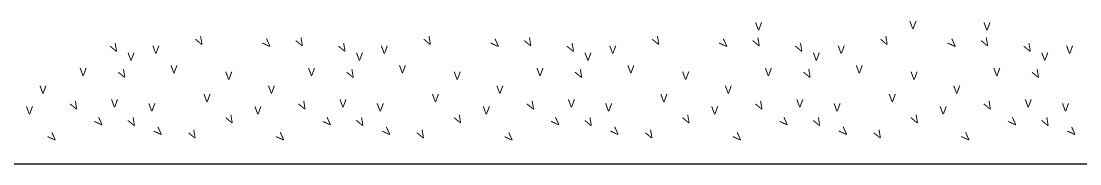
# Model space of a CAD drawing. Extents: x 1007 to 1035.5, y 1000.5 to 1021.5.
# Drawn here: x 1030.214 to 1032.859, y 1006.959 to 1007.315 of the extents above; entities that cross this region are included whole.
import ezdxf

# ---------------------------------------------------------------- set-up
doc = ezdxf.new("R2010")
doc.units = 0
doc.layers.add('Level 1', color=7, linetype='Continuous')

msp = doc.modelspace()

# ---------------------------------------------------------------- linework, layer by layer
at = {"layer": 'Level 1'}
msp.add_line((1019.9777, 1006.9585), (1033.6106, 1006.9585), dxfattribs=at)

# ---------------------------------------------------------------- texts
for p in [(1032.0473, 1007.2919), (1032.4328, 1007.2948), (1032.6178, 1007.2919), (1030.5419, 1007.2335), (1031.1125, 1007.2335), (1031.6831, 1007.2335), (1032.2537, 1007.2335), (1032.8243, 1007.2335), (1030.4798, 1007.2163), (1031.0504, 1007.2163), (1031.621, 1007.2163), (1032.1916, 1007.2163), (1032.7622, 1007.2163), (1030.3601, 1007.1779), (1030.5871, 1007.1848), (1030.9307, 1007.1779), (1031.1577, 1007.1848), (1031.5013, 1007.1779), (1031.7283, 1007.1848), (1032.0718, 1007.1779), (1032.2988, 1007.1848), (1032.6424, 1007.1779), (1030.724, 1007.1683), (1031.2946, 1007.1683), (1031.8652, 1007.1683), (1032.4358, 1007.1683), (1030.2599, 1007.1339), (1030.8305, 1007.1339), (1031.4011, 1007.1339), (1031.9717, 1007.1339), (1032.5423, 1007.1339), (1030.4386, 1007.0995), (1030.6696, 1007.1127), (1031.0092, 1007.0995), (1031.2402, 1007.1127), (1031.5798, 1007.0995), (1031.8108, 1007.1127), (1032.1503, 1007.0995), (1032.3813, 1007.1127), (1032.7209, 1007.0995), (1030.2261, 1007.0818), (1030.5317, 1007.0893), (1030.7967, 1007.0818), (1031.1023, 1007.0893), (1031.3673, 1007.0818), (1031.6728, 1007.0893), (1031.9378, 1007.0818), (1032.2434, 1007.0893), (1032.5084, 1007.0818), (1032.814, 1007.0893)]:
    msp.add_text('V', height=0.02, dxfattribs=at).set_placement(p)
for rotation, p in [(29.9221, (1030.6582, 1007.2517)), (45, (1030.8297, 1007.2451)), (29.9221, (1030.909, 1007.2483)), (29.9221, (1031.2288, 1007.2517)), (45, (1031.4003, 1007.2451)), (29.9221, (1031.4796, 1007.2483)), (29.9221, (1031.7993, 1007.2517)), (45, (1031.9708, 1007.2451)), (29.9221, (1032.0502, 1007.2483)), (29.9221, (1032.3699, 1007.2517)), (45, (1032.5414, 1007.2451)), (29.9221, (1032.6208, 1007.2483)), (29.9221, (1030.4449, 1007.2345)), (29.9221, (1031.0155, 1007.2345)), (29.9221, (1031.5861, 1007.2345)), (29.9221, (1032.1567, 1007.2345)), (29.9221, (1032.7273, 1007.2345)), (29.9221, (1030.4655, 1007.1693)), (29.9221, (1031.0361, 1007.1693)), (29.9221, (1031.6067, 1007.1693)), (29.9221, (1032.1773, 1007.1693)), (29.9221, (1032.7478, 1007.1693)), (29.9221, (1030.3453, 1007.0902)), (29.9221, (1030.9158, 1007.0902)), (29.9221, (1031.4864, 1007.0902)), (29.9221, (1032.057, 1007.0902)), (29.9221, (1032.6276, 1007.0902)), (45, (1030.4102, 1007.0493)), (29.9221, (1030.4896, 1007.049)), (29.9221, (1030.7338, 1007.0558)), (45, (1030.9808, 1007.0493)), (29.9221, (1031.0602, 1007.049)), (29.9221, (1031.3043, 1007.0558)), (45, (1031.5513, 1007.0493)), (29.9221, (1031.6308, 1007.049)), (29.9221, (1031.8749, 1007.0558)), (45, (1032.1219, 1007.0493)), (29.9221, (1032.2013, 1007.049)), (29.9221, (1032.4455, 1007.0558)), (45, (1032.6925, 1007.0493)), (29.9221, (1032.7719, 1007.049)), (45, (1030.2934, 1007.0114)), (45, (1030.5583, 1007.0252)), (29.9221, (1030.641, 1007.0181)), (45, (1030.864, 1007.0114)), (45, (1031.1288, 1007.0252)), (29.9221, (1031.2116, 1007.0181)), (45, (1031.4346, 1007.0114)), (45, (1031.6994, 1007.0252)), (29.9221, (1031.7822, 1007.0181)), (45, (1032.0052, 1007.0114)), (45, (1032.27, 1007.0252)), (29.9221, (1032.3528, 1007.0181)), (45, (1032.5758, 1007.0114)), (45, (1032.8406, 1007.0252))]:
    msp.add_text('V', height=0.02, rotation=rotation, dxfattribs=at).set_placement(p)

doc.saveas('drawing.dxf')
